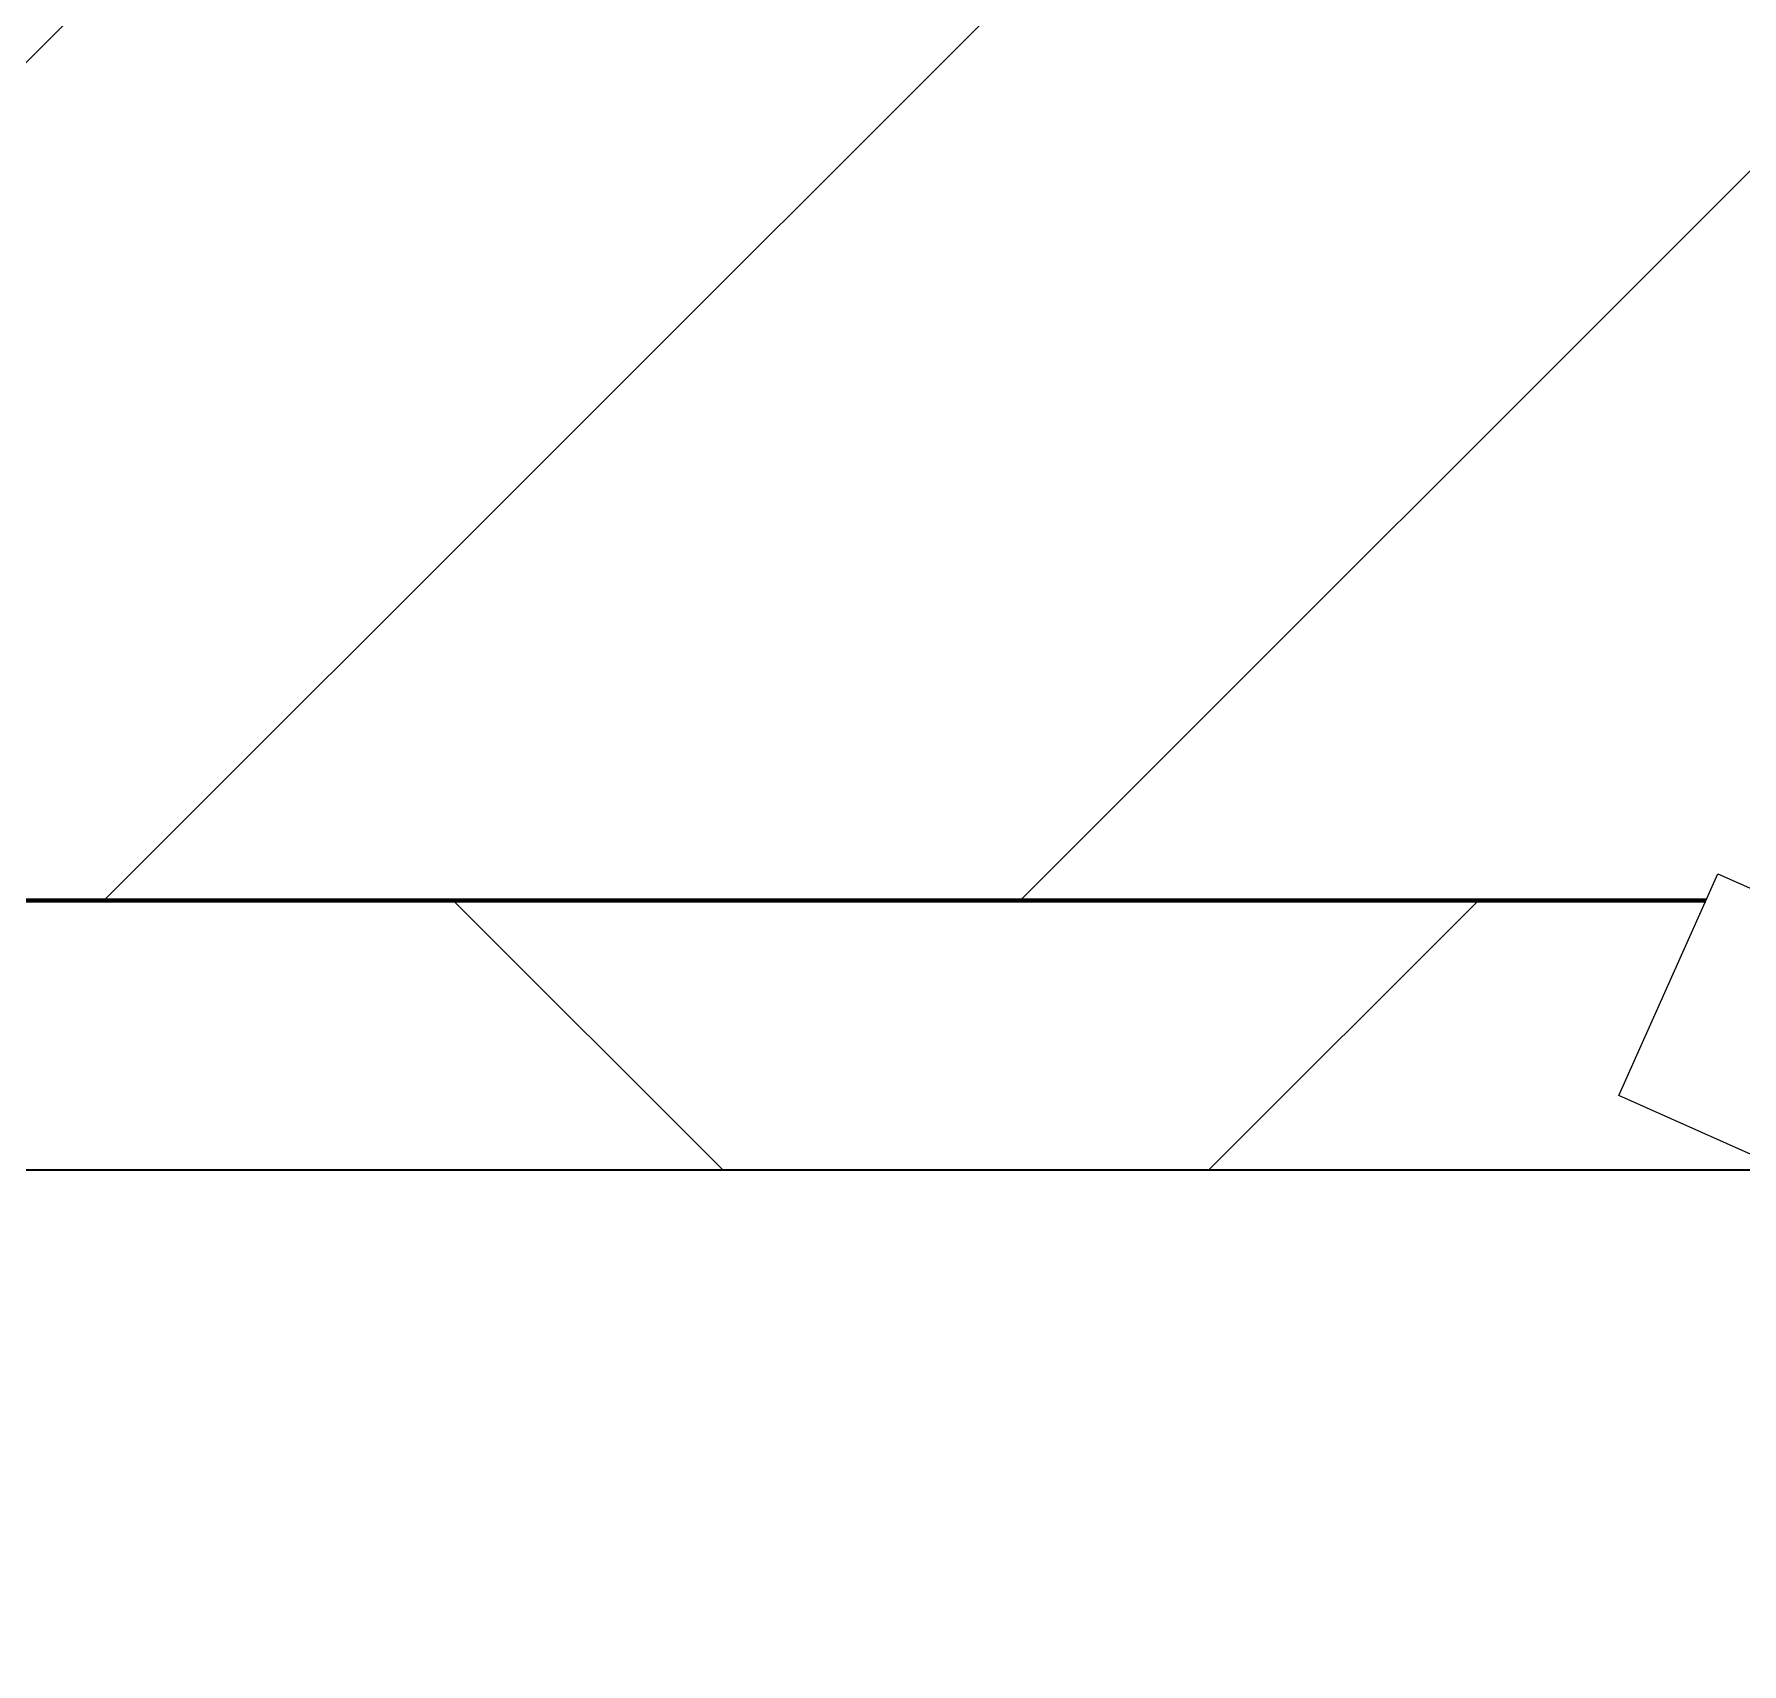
# Model space of a CAD drawing. Header units: millimetres. Extents: x -853228 to -774636, y -17776 to 22455.
# Drawn here: x -826850.9 to -826534.6, y 7802.6 to 8104.5 of the extents above; entities that cross this region are included whole.
import ezdxf

# ---------------------------------------------------------------- set-up
doc = ezdxf.new("R2010")
doc.units = ezdxf.units.MM
for name, color, linetype, lineweight in [('A-DOOR-E', 2, 'Continuous', 25), ('A-GLAZ-CURT', 2, 'Continuous', 9), ('A-WALL', 5, 'Continuous', 35), ('A-WALL-FNSH', 2, 'Continuous', 35), ('A-WALL-PATT', 1, 'Continuous', 35)]:
    doc.layers.add(name, color=color, linetype=linetype, lineweight=lineweight)

# ---------------------------------------------------------------- blocks, each defined once
blk = doc.blocks.new('DPA_AC-SG-PI - A1_1200x1300 mm-9434749-4281-01 ENLARGED LOWER PLATFORM LEVEL - REFLECTED CEILING PLAN - SHEET 2')
at = {"layer": 'A-DOOR-E'}
for p, q in [((-575, -11.13), (-556.64, 29.95)), ((-556.64, 29.95), (494.88, -439.85)), ((476.52, -480.94), (-575, -11.13))]:
    blk.add_line(p, q, dxfattribs=at)
blk = doc.blocks.new('PPLS-PP19_Custom Tile Pattern - Custom Tile Pattern-V52-4281-01 ENLARGED LOWER PLATFORM LEVEL - REFLECTED CEILING PLAN - SHEET 2')
at = {"layer": 'A-GLAZ-CURT'}
for p, q in [((243.96, 0), (300, 0)), ((243.97, 0), (300, 0)), ((300, 0), (243.97, 0)), ((258.86, -50), (300, -50)), ((300, -50), (258.86, -50))]:
    blk.add_line(p, q, dxfattribs=at)
for points, knots in [([(300, 0), (288.22, 0), (269.18, 0), (250.35, 0), (243.94, 0)], [-12528.858583, -12528.858583, -12528.858583, -12528.858583, -11905.454923, -11536.547553, -11536.547553, -11536.547553, -11536.547553]), ([(300, 0), (286.53, 0), (267.84, 0), (249.13, 0), (243.96, 0)], [-285.253232, -285.253232, -285.253232, -285.253232, -244.693688, -229.001755, -229.001755, -229.001755, -229.001755]), ([(243.97, 0), (253.34, 0), (267.67, 0), (281.71, 0), (291.71, 0), (296.52, 0), (297.86, 0), (298.09, 0)], [-6518.63086, -6518.63086, -6518.63086, -6518.63086, -6068.460911, -5766.029927, -5566.724884, -5280.360606, -5199.253518, -5199.253518, -5199.253518, -5199.253518]), ([(284.76, 0), (284.76, 0), (285.09, 0), (287.47, 0), (293.59, 0), (297.76, 0), (300, 0)], [-4110.630118, -4110.630118, -4110.630118, -4110.630118, -4053.389046, -3959.664717, -3862.421465, -3746.95702, -3746.95702, -3746.95702, -3746.95702]), ([(297.38, 0), (295.84, 0), (291.62, 0), (285.38, 0), (284.87, 0)], [-4803.172655, -4803.172655, -4803.172655, -4803.172655, -4358.271401, -4143.037883, -4143.037883, -4143.037883, -4143.037883])]:
    blk.add_open_spline(points, degree=3, knots=knots, dxfattribs=at)
blk = doc.blocks.new('PPLS-PP19_Custom Tile Pattern - Custom Tile Pattern-V53-4281-01 ENLARGED LOWER PLATFORM LEVEL - REFLECTED CEILING PLAN - SHEET 2')
at = {"layer": 'A-GLAZ-CURT'}
for p, q in [((-300, 0), (300, 0)), ((300, 0), (-300, 0)), ((-293.07, 0), (-275.75, 0)), ((-275.75, 0), (-293.07, 0)), ((-222.32, 0), (-205, 0)), ((-205, 0), (-222.32, 0)), ((-300, -50), (300, -50)), ((300, -50), (-300, -50))]:
    blk.add_line(p, q, dxfattribs=at)
at = {"layer": 'A-GLAZ-CURT', "flags": 128}
for points in [[(-300, 0), (-291.56, 0), (-283.3, 0), (-275.2, 0), (-267.26, 0), (-259.45, 0), (-251.77, 0), (-244.2, 0), (-236.74, 0), (-229.36, 0), (-222.06, 0), (-214.83, 0), (-207.71, 0), (-200.76, 0), (-194.02, 0), (-187.54, 0), (-181.38, 0), (-175.58, 0), (-170.25, 0), (-165.64, 0), (-162.01, 0), (-159.53, 0), (-157.46, 0), (-154.52, 0), (-149.42, 0), (-141.84, 0), (-132.81, 0), (-126.08, 0)], [(-125.17, 0), (-128.55, 0), (-134.16, 0), (-140.03, 0), (-145.5, 0), (-150.63, 0), (-155.53, 0), (-160.27, 0), (-164.95, 0), (-169.65, 0), (-174.47, 0), (-179.49, 0), (-184.81, 0), (-190.44, 0), (-196.37, 0), (-202.58, 0), (-209.04, 0), (-215.73, 0), (-222.63, 0), (-229.72, 0), (-236.97, 0), (-244.39, 0), (-251.96, 0), (-259.67, 0), (-267.51, 0), (-275.48, 0), (-283.55, 0), (-291.73, 0), (-300, 0)]]:
    blk.add_lwpolyline(points, dxfattribs=at)
at = {"layer": 'A-GLAZ-CURT'}
for points, knots in [([(-300, 0), (-284.65, 0), (-244.02, 0), (-210.86, 0), (-192.07, 0)], [-5323.127839, -5323.127839, -5323.127839, -5323.127839, -4502.809032, -3106.727323, -3106.727323, -3106.727323, -3106.727323]), ([(-192.07, 0), (-199.21, 0), (-226.92, 0), (-262.56, 0), (-294.48, 0), (-300, 0)], [-15640.104033, -15640.104033, -15640.104033, -15640.104033, -15131.813646, -13729.592194, -13439.944408, -13439.944408, -13439.944408, -13439.944408]), ([(-261.69, 0), (-262.08, 0), (-263.77, 0), (-264.9, 0), (-265.4, 0)], [-265.643949, -265.643949, -265.643949, -265.643949, -208.940337, 0, 0, 0, 0]), ([(-137.88, 0), (-140.56, 0), (-147.66, 0), (-147.69, 0), (-158.72, 0), (-174.02, 0), (-185.59, 0), (-209.77, 0), (-232.01, 0), (-253.59, 0), (-259.24, 0), (-261.11, 0)], [-3187.727384, -3187.727384, -3187.727384, -3187.727384, -2919.378265, -2477.344047, -2237.412286, -2029.680487, -1755.085331, -1400.429864, -858.079193, -543.655514, -292.683328, -292.683328, -292.683328, -292.683328]), ([(-258.6, 0), (-257.91, 0), (-254.26, 0), (-241.25, 0), (-225.99, 0), (-213.1, 0), (-202.31, 0), (-195.67, 0), (-192.07, 0)], [-5722.54675, -5722.54675, -5722.54675, -5722.54675, -5657.471696, -5413.335975, -5017.494783, -4832.723979, -4666.091899, -4459.173549, -4459.173549, -4459.173549, -4459.173549]), ([(-133.82, 0), (-135.51, 0), (-137.8, 0), (-149.31, 0), (-162.01, 0), (-177.91, 0), (-199.46, 0), (-216.65, 0), (-231.26, 0), (-233.46, 0), (-234, 0)], [-2731.647847, -2731.647847, -2731.647847, -2731.647847, -2418.507304, -2308.929706, -2113.765672, -1763.376603, -1422.553702, -978.033455, -846.069444, -682.911962, -682.911962, -682.911962, -682.911962]), ([(-233.49, 0), (-233.44, 0), (-232.38, 0), (-230.74, 0), (-225.3, 0), (-223.63, 0)], [-455.274641, -455.274641, -455.274641, -455.274641, -440.605512, -119.536984, 0, 0, 0, 0]), ([(-223.63, 0), (-219.39, 0), (-208.34, 0), (-197.59, 0), (-192.07, 0)], [-5463.295695, -5463.295695, -5463.295695, -5463.295695, -5161.076232, -4857.563379, -4857.563379, -4857.563379, -4857.563379]), ([(-192.01, 0), (-186.56, 0), (-159.17, 0), (-129.95, 0), (-110.8, 0), (-99.5, 0), (-91.46, 0)], [-3105.157906, -3105.157906, -3105.157906, -3105.157906, -2700.551212, -1002.059161, -460.363443, 0, 0, 0, 0]), ([(-192, 0), (-189.87, 0), (-182.69, 0), (-169.02, 0), (-152.12, 0), (-136.84, 0), (-127.33, 0), (-124.19, 0), (-123.43, 0), (-123.28, 0)], [-4856.26284, -4856.26284, -4856.26284, -4856.26284, -4739.070012, -4465.409639, -4149.119819, -3839.893365, -3647.167523, -3488.92562, -3439.852845, -3439.852845, -3439.852845, -3439.852845]), ([(-191.86, 0), (-190.03, 0), (-182.21, 0), (-171.77, 0), (-158.7, 0), (-157.22, 0)], [-4455.137067, -4455.137067, -4455.137067, -4455.137067, -4349.945572, -4000.813434, -3840.635403, -3840.635403, -3840.635403, -3840.635403]), ([(-123.12, 0), (-126.92, 0), (-147.19, 0), (-170.33, 0), (-190.91, 0)], [-17487.253157, -17487.253157, -17487.253157, -17487.253157, -17136.203329, -15667.613966, -15667.613966, -15667.613966, -15667.613966]), ([(-152.35, 0), (-151.03, 0), (-147.71, 0), (-143.57, 0), (-138.62, 0)], [-3494.978217, -3494.978217, -3494.978217, -3494.978217, -3371.022232, -3227.460399, -3227.460399, -3227.460399, -3227.460399]), ([(-123.27, 0), (-124.63, 0), (-128.35, 0), (-136.96, 0), (-147.46, 0), (-150.03, 0), (-150.57, 0)], [-5814.755826, -5814.755826, -5814.755826, -5814.755826, -5700.061948, -5508.838257, -5298.784692, -5196.16478, -5196.16478, -5196.16478, -5196.16478]), ([(-150.34, 0), (-150.07, 0), (-147.75, 0), (-142.6, 0), (-127.26, 0), (-107.3, 0), (-90.42, 0), (-75.26, 0), (-68.41, 0), (-65.12, 0), (-63.63, 0)], [-4948.728362, -4948.728362, -4948.728362, -4948.728362, -4883.323924, -4440.880425, -4054.690705, -3793.097032, -3402.597032, -3144.956779, -3050.982048, -2969.237017, -2969.237017, -2969.237017, -2969.237017]), ([(-123.12, 0), (-128.25, 0), (-136.87, 0), (-147.74, 0), (-149.07, 0)], [-6736.349342, -6736.349342, -6736.349342, -6736.349342, -6449.282163, -6277.220794, -6277.220794, -6277.220794, -6277.220794]), ([(-148.23, 0), (-146.94, 0), (-140.15, 0), (-137.28, 0), (-133.93, 0), (-128.78, 0), (-126.5, 0)], [-6162.058746, -6162.058746, -6162.058746, -6162.058746, -6017.569127, -5560.701257, -5364.112219, -5231.017328, -5231.017328, -5231.017328, -5231.017328]), ([(-86.16, 0), (-91.37, 0), (-104.13, 0), (-122.65, 0), (-139.03, 0), (-146.11, 0), (-146.95, 0)], [-1681.3698, -1681.3698, -1681.3698, -1681.3698, -1374.161226, -945.742622, -741.901385, -489.130243, -489.130243, -489.130243, -489.130243]), ([(-146.69, 0), (-146.59, 0), (-145.49, 0), (-135.69, 0), (-128.29, 0), (-125.15, 0)], [-420.34245, -420.34245, -420.34245, -420.34245, -406.956646, -290.263673, 0, 0, 0, 0]), ([(-127.41, 0), (-131.63, 0), (-133.16, 0), (-134.09, 0), (-134.15, 0)], [-8540.990293, -8540.990293, -8540.990293, -8540.990293, -8266.114998, -8246.473386, -8246.473386, -8246.473386, -8246.473386]), ([(-134.15, 0), (-133.32, 0), (-130.31, 0), (-117.33, 0), (-92.04, 0), (-74.02, 0), (-62.74, 0), (-60.36, 0), (-59.97, 0)], [-7657.439573, -7657.439573, -7657.439573, -7657.439573, -7293.749979, -6839.55839, -6236.997189, -5713.340575, -5140.470607, -5006.787413, -5006.787413, -5006.787413, -5006.787413]), ([(-113.43, 0), (-113.44, 0), (-113.96, 0), (-119.73, 0), (-125.43, 0), (-127.03, 0), (-127.41, 0)], [-328.499627, -328.499627, -328.499627, -328.499627, -282.672656, -98.539552, -24.539552, 0, 0, 0, 0]), ([(-126.5, 0), (-122.44, 0), (-108.71, 0), (-86.68, 0), (-64.28, 0), (-56.58, 0), (-54.18, 0)], [-5231.017328, -5231.017328, -5231.017328, -5231.017328, -4994.692869, -4542.524482, -4008.285538, -3737.227029, -3737.227029, -3737.227029, -3737.227029]), ([(-125.15, 0), (-124.93, 0), (-124.35, 0), (-123.66, 0), (-123.19, 0)], [-3362.7396, -3362.7396, -3362.7396, -3362.7396, -3342.215224, -3306.057394, -3306.057394, -3306.057394, -3306.057394]), ([(-120.13, 0), (-120.14, 0), (-120.24, 0), (-120.77, 0), (-122.73, 0), (-122.91, 0)], [-2933.992132, -2933.992132, -2933.992132, -2933.992132, -2920.575025, -2840.280255, -2832.81999, -2832.81999, -2832.81999, -2832.81999]), ([(-54.79, 0), (-62.66, 0), (-79.26, 0), (-105.04, 0), (-118.12, 0), (-122.81, 0)], [-8020.893237, -8020.893237, -8020.893237, -8020.893237, -7508.296369, -7004.680444, -6742.200112, -6742.200112, -6742.200112, -6742.200112]), ([(-122.65, 0), (-119.64, 0), (-112.06, 0), (-98.9, 0), (-85.29, 0), (-71.67, 0), (-65.93, 0), (-65.07, 0)], [-3292.682525, -3292.682525, -3292.682525, -3292.682525, -3074.362186, -2902.289527, -2605.247022, -2322.099534, -2241.8264, -2241.8264, -2241.8264, -2241.8264]), ([(-72.93, 0), (-75.51, 0), (-88.88, 0), (-107.08, 0), (-122.46, 0)], [-19442.345229, -19442.345229, -19442.345229, -19442.345229, -18935.241197, -17507.862731, -17507.862731, -17507.862731, -17507.862731]), ([(-122.08, 0), (-122.01, 0), (-121.69, 0), (-121.2, 0), (-120.88, 0)], [-3136.336417, -3136.336417, -3136.336417, -3136.336417, -3110.304437, -3035.164275, -3035.164275, -3035.164275, -3035.164275]), ([(-54.11, 0), (-56.31, 0), (-63.94, 0), (-81.23, 0), (-99.51, 0), (-114.02, 0), (-117.28, 0), (-118.78, 0)], [-1214.108556, -1214.108556, -1214.108556, -1214.108556, -1060.00838, -740.068933, -229.489605, -116.330425, 0, 0, 0, 0]), ([(-117.74, 0), (-117.19, 0), (-114.78, 0), (-113.43, 0), (-113.43, 0)], [-821.249067, -821.249067, -821.249067, -821.249067, -394.672656, -330.879064, -330.879064, -330.879064, -330.879064]), ([(-36.62, 0), (-36.62, 0), (-40.35, 0), (-44.32, 0), (-58.97, 0), (-85.2, 0), (-107.61, 0), (-116.56, 0), (-117.56, 0)], [-4069.478503, -4069.478503, -4069.478503, -4069.478503, -3858.647035, -3538.256648, -2842.901703, -2193.204658, -1433.981041, -985.49888, -985.49888, -985.49888, -985.49888]), ([(-115.82, 0), (-114.96, 0), (-110.41, 0), (-96.78, 0), (-71.33, 0), (-42.53, 0), (-12.78, 0), (4.23, 0), (9.64, 0), (10.14, 0), (10.18, 0)], [-5724.064692, -5724.064692, -5724.064692, -5724.064692, -5430.283136, -5103.229623, -4799.173296, -4065.652676, -3589.737505, -3285.047089, -3066.359526, -3044.715262, -3044.715262, -3044.715262, -3044.715262]), ([(9.32, 0), (9.08, 0), (7.65, 0), (2.57, 0), (-12.23, 0), (-25.64, 0), (-40, 0), (-56.24, 0), (-75.59, 0), (-94, 0), (-112.01, 0), (-114.94, 0), (-115.63, 0)], [-2922.926651, -2922.926651, -2922.926651, -2922.926651, -2882.788014, -2720.818881, -2518.50168, -2125.455881, -1792.521578, -1466.981642, -1208.454564, -789.402658, -501.969187, -243.577221, -243.577221, -243.577221, -243.577221]), ([(-91.46, 0), (-90.09, 0), (-84.7, 0), (-77.43, 0), (-72.73, 0), (-72.64, 0), (-72.64, 0)], [-19832.387487, -19832.387487, -19832.387487, -19832.387487, -19753.885894, -19541.04734, -19478.625389, -19471.062469, -19471.062469, -19471.062469, -19471.062469]), ([(-63.96, 0), (-64.13, 0), (-72.5, 0), (-80.63, 0), (-86.16, 0)], [-2171.769325, -2171.769325, -2171.769325, -2171.769325, -2007.031671, -1681.3698, -1681.3698, -1681.3698, -1681.3698]), ([(-54.17, 0), (-55.56, 0), (-59.95, 0), (-71.66, 0), (-77.83, 0), (-82.66, 0), (-83.28, 0), (-83.28, 0)], [-2234.312363, -2234.312363, -2234.312363, -2234.312363, -2161.752162, -2006.592567, -1646.621388, -1424.436217, -1393.971743, -1393.971743, -1393.971743, -1393.971743]), ([(-83.28, 0), (-83.28, 0), (-82.91, 0), (-76.14, 0), (-62.97, 0), (-48.14, 0), (-36.49, 0), (-33.57, 0), (-29.94, 0), (-28.57, 0)], [-1393.4169, -1393.4169, -1393.4169, -1393.4169, -1353.722004, -1274.333717, -1073.56893, -651.549973, -296.515819, -83.513472, 0, 0, 0, 0]), ([(-66.39, 0), (-66.39, 0), (-63.63, 0), (-53.63, 0), (-34.42, 0), (-29.82, 0), (-29.19, 0)], [-2493.31794, -2493.31794, -2493.31794, -2493.31794, -2315.303971, -1809.437387, -963.711516, -666.19313, -666.19313, -666.19313, -666.19313]), ([(31.18, 0), (25.97, 0), (11.99, 0), (-16.92, 0), (-47.42, 0), (-65.77, 0), (-66.37, 0), (-66.38, 0)], [-4496.803627, -4496.803627, -4496.803627, -4496.803627, -4222.080604, -3745.412743, -2981.410125, -2542.574734, -2498.224237, -2498.224237, -2498.224237, -2498.224237]), ([(-63.63, 0), (-61.49, 0), (-57.39, 0), (-55.94, 0), (-54.5, 0), (-54.36, 0)], [-2969.237017, -2969.237017, -2969.237017, -2969.237017, -2851.217951, -2734.127174, -2721.800599, -2721.800599, -2721.800599, -2721.800599]), ([(-58.83, 0), (-58.37, 0), (-57.55, 0), (-56.09, 0), (-55.19, 0)], [-4859.52896, -4859.52896, -4859.52896, -4859.52896, -4680.891996, -4565.012053, -4565.012053, -4565.012053, -4565.012053]), ([(-54.49, 0), (-53.87, 0), (-51.47, 0), (-46.33, 0), (-42.62, 0), (-41.76, 0)], [-4537.60784, -4537.60784, -4537.60784, -4537.60784, -4469.85053, -4321.566175, -4270.495146, -4270.495146, -4270.495146, -4270.495146]), ([(-54.22, 0), (-51.34, 0), (-45.01, 0), (-40.79, 0), (-40.46, 0), (-40.44, 0)], [-2717.894029, -2717.894029, -2717.894029, -2717.894029, -2474.780881, -2410.990208, -2350.645972, -2350.645972, -2350.645972, -2350.645972]), ([(-26.75, 0), (-27.82, 0), (-36.18, 0), (-46, 0), (-53.58, 0), (-54.18, 0)], [-8718.362214, -8718.362214, -8718.362214, -8718.362214, -8532.293389, -8073.216054, -8034.174744, -8034.174744, -8034.174744, -8034.174744]), ([(-54.16, 0), (-53.75, 0), (-52.09, 0), (-48.53, 0), (-30.79, 0), (-18.03, 0), (8.61, 0), (15.02, 0), (22.91, 0), (31, 0), (39.04, 0), (51.19, 0), (58.74, 0), (61.34, 0), (61.45, 0)], [-3736.440949, -3736.440949, -3736.440949, -3736.440949, -3689.699207, -3546.54457, -3315.260113, -2864.387349, -2439.246196, -2084.094819, -1956.422387, -1818.904206, -1645.594513, -1443.202566, -1228.752106, -1120.932285, -1120.932285, -1120.932285, -1120.932285]), ([(-29.03, 0), (-33.97, 0), (-42.05, 0), (-50.09, 0), (-53.17, 0)], [-2680.714891, -2680.714891, -2680.714891, -2680.714891, -2413.671296, -2251.800508, -2251.800508, -2251.800508, -2251.800508]), ([(-36.33, 0), (-36.43, 0), (-37.27, 0), (-45.02, 0), (-45.87, 0), (-50.85, 0), (-53.14, 0)], [-1855.773136, -1855.773136, -1855.773136, -1855.773136, -1810.870157, -1672.078046, -1405.135169, -1237.182091, -1237.182091, -1237.182091, -1237.182091]), ([(-51.83, 0), (-51.83, 0), (-51.78, 0), (-47.4, 0), (-46.01, 0), (-40.22, 0), (-36.78, 0)], [-632.814994, -632.814994, -632.814994, -632.814994, -627.965721, -508.377888, -260.442412, 0, 0, 0, 0]), ([(14.67, 0), (9.34, 0), (-2.9, 0), (-20.62, 0), (-32.81, 0), (-44.85, 0), (-51.43, 0), (-51.79, 0)], [-1925.670641, -1925.670641, -1925.670641, -1925.670641, -1617.263037, -1290.787923, -1039.307308, -819.71621, -644.910881, -644.910881, -644.910881, -644.910881]), ([(-41.76, 0), (-39.9, 0), (-37.72, 0), (-36.92, 0), (-36.77, 0)], [-4270.495146, -4270.495146, -4270.495146, -4270.495146, -4161.040818, -4106.245333, -4106.245333, -4106.245333, -4106.245333]), ([(-36.78, 0), (-32.43, 0), (-19.22, 0), (-1.44, 0), (11.47, 0), (14.75, 0)], [-6191.144455, -6191.144455, -6191.144455, -6191.144455, -5862.463379, -5340.621928, -5165.371644, -5165.371644, -5165.371644, -5165.371644]), ([(-36.29, 0), (-36.29, 0), (-34.66, 0), (-28.88, 0), (-26.95, 0), (-26.54, 0)], [-9150.272121, -9150.272121, -9150.272121, -9150.272121, -9057.163041, -8919.836787, -8834.607043, -8834.607043, -8834.607043, -8834.607043]), ([(14.18, 0), (10.49, 0), (-0.72, 0), (-16.58, 0), (-34.76, 0), (-36.04, 0)], [-10113.300168, -10113.300168, -10113.300168, -10113.300168, -9884.23066, -9424.652049, -9182.880979, -9182.880979, -9182.880979, -9182.880979]), ([(-33.34, 0), (-33.34, 0), (-32.93, 0), (-31.16, 0), (-30.52, 0)], [-2415.024266, -2415.024266, -2415.024266, -2415.024266, -2357.633367, -2323.618664, -2323.618664, -2323.618664, -2323.618664]), ([(14.77, 0), (10.25, 0), (-1.14, 0), (-17.84, 0), (-30.57, 0), (-31.82, 0), (-32, 0)], [-3569.673477, -3569.673477, -3569.673477, -3569.673477, -3333.063701, -2994.501669, -2698.150104, -2614.070998, -2614.070998, -2614.070998, -2614.070998])]:
    blk.add_open_spline(points, degree=3, knots=knots, dxfattribs=at)
for points in [[(-123.06, 0), (-125.48, 0), (-129.65, 0), (-133.82, 0)], [(-118.78, 0), (-120.33, 0), (-121.71, 0), (-123.13, 0)], [(-39.84, 0), (-39.08, 0), (-38.11, 0), (-37.36, 0)]]:
    blk.add_open_spline(points, degree=3, dxfattribs=at)

msp = doc.modelspace()

# ---------------------------------------------------------------- hatches: boundary and pattern name
at = {"layer": 'A-WALL-PATT', "lineweight": 9}
h = msp.add_hatch(dxfattribs=at)
h.set_pattern_fill('FP_2', color=256, style=0, pattern_type=2)
h.set_pattern_definition([(45, (0, 0), (-84.852814, 84.852814), [])])
h.paths.add_polyline_path([(-814007.37, 7944.02), (-814007.37, 8144.02), (-842657.37, 8144.02), (-842657.37, 7944.02), (-826541.23, 7944.02), (-826539.02, 7948.97), (-826527.94, 7944.02), (-814073.76, 7944.02)])
h = msp.add_hatch(dxfattribs=at)
h.set_pattern_fill('FP_3', color=256, style=0, pattern_type=2)
h.set_pattern_definition([(45, (0, 0), (-212.13203, 212.13203), []), (135, (0, 0), (-212.13203, -212.13203), [])])
h.paths.add_polyline_path([(-818486.1, 7894.02), (-817973.34, 7894.02), (-817973.34, 7944.02), (-826527.94, 7944.02), (-826491.55, 7927.76), (-826489.44, 7931.09), (-826482.37, 7934.02), (-826475.3, 7931.09), (-826472.37, 7924.02), (-826472.37, 7919.19), (-826414.53, 7894.02), (-820692.28, 7894.02)])
h.paths.add_polyline_path([(-826582.37, 7894.02), (-826526.34, 7894.02), (-826557.37, 7907.88), (-826541.23, 7944.02), (-834960.89, 7944.02), (-834960.89, 7894.02), (-826621.36, 7894.02)])

# ---------------------------------------------------------------- linework, layer by layer
at = {"layer": 'A-WALL', "color": 7, "lineweight": 70}
for p, q in [((-826582.37, 7944.02), (-835612.71, 7944.02)), ((-835612.71, 7944.02), (-826582.37, 7944.02)), ((-826541.23, 7944.02), (-826582.37, 7944.02)), ((-826582.37, 7944.02), (-826541.23, 7944.02))]:
    msp.add_line(p, q, dxfattribs=at)
at = {"layer": 'A-WALL-FNSH', "color": 250}
for p, q in [((-826582.37, 7894.02), (-834960.89, 7894.02)), ((-826526.34, 7894.02), (-826582.37, 7894.02))]:
    msp.add_line(p, q, dxfattribs=at)

# ---------------------------------------------------------------- block references
at = {"layer": 'A-DOOR-E'}
msp.add_blockref('DPA_AC-SG-PI - A1_1200x1300 mm-9434749-4281-01 ENLARGED LOWER PLATFORM LEVEL - REFLECTED CEILING PLAN - SHEET 2', (-825982.37, 7919.02), dxfattribs=at)
at = {"layer": 'A-GLAZ-CURT', "rotation": 180}
for name, p in [('PPLS-PP19_Custom Tile Pattern - Custom Tile Pattern-V53-4281-01 ENLARGED LOWER PLATFORM LEVEL - REFLECTED CEILING PLAN - SHEET 2', (-826882.37, 7894.02)), ('PPLS-PP19_Custom Tile Pattern - Custom Tile Pattern-V52-4281-01 ENLARGED LOWER PLATFORM LEVEL - REFLECTED CEILING PLAN - SHEET 2', (-826282.37, 7894.02))]:
    msp.add_blockref(name, p, dxfattribs=at)

doc.saveas('drawing.dxf')
